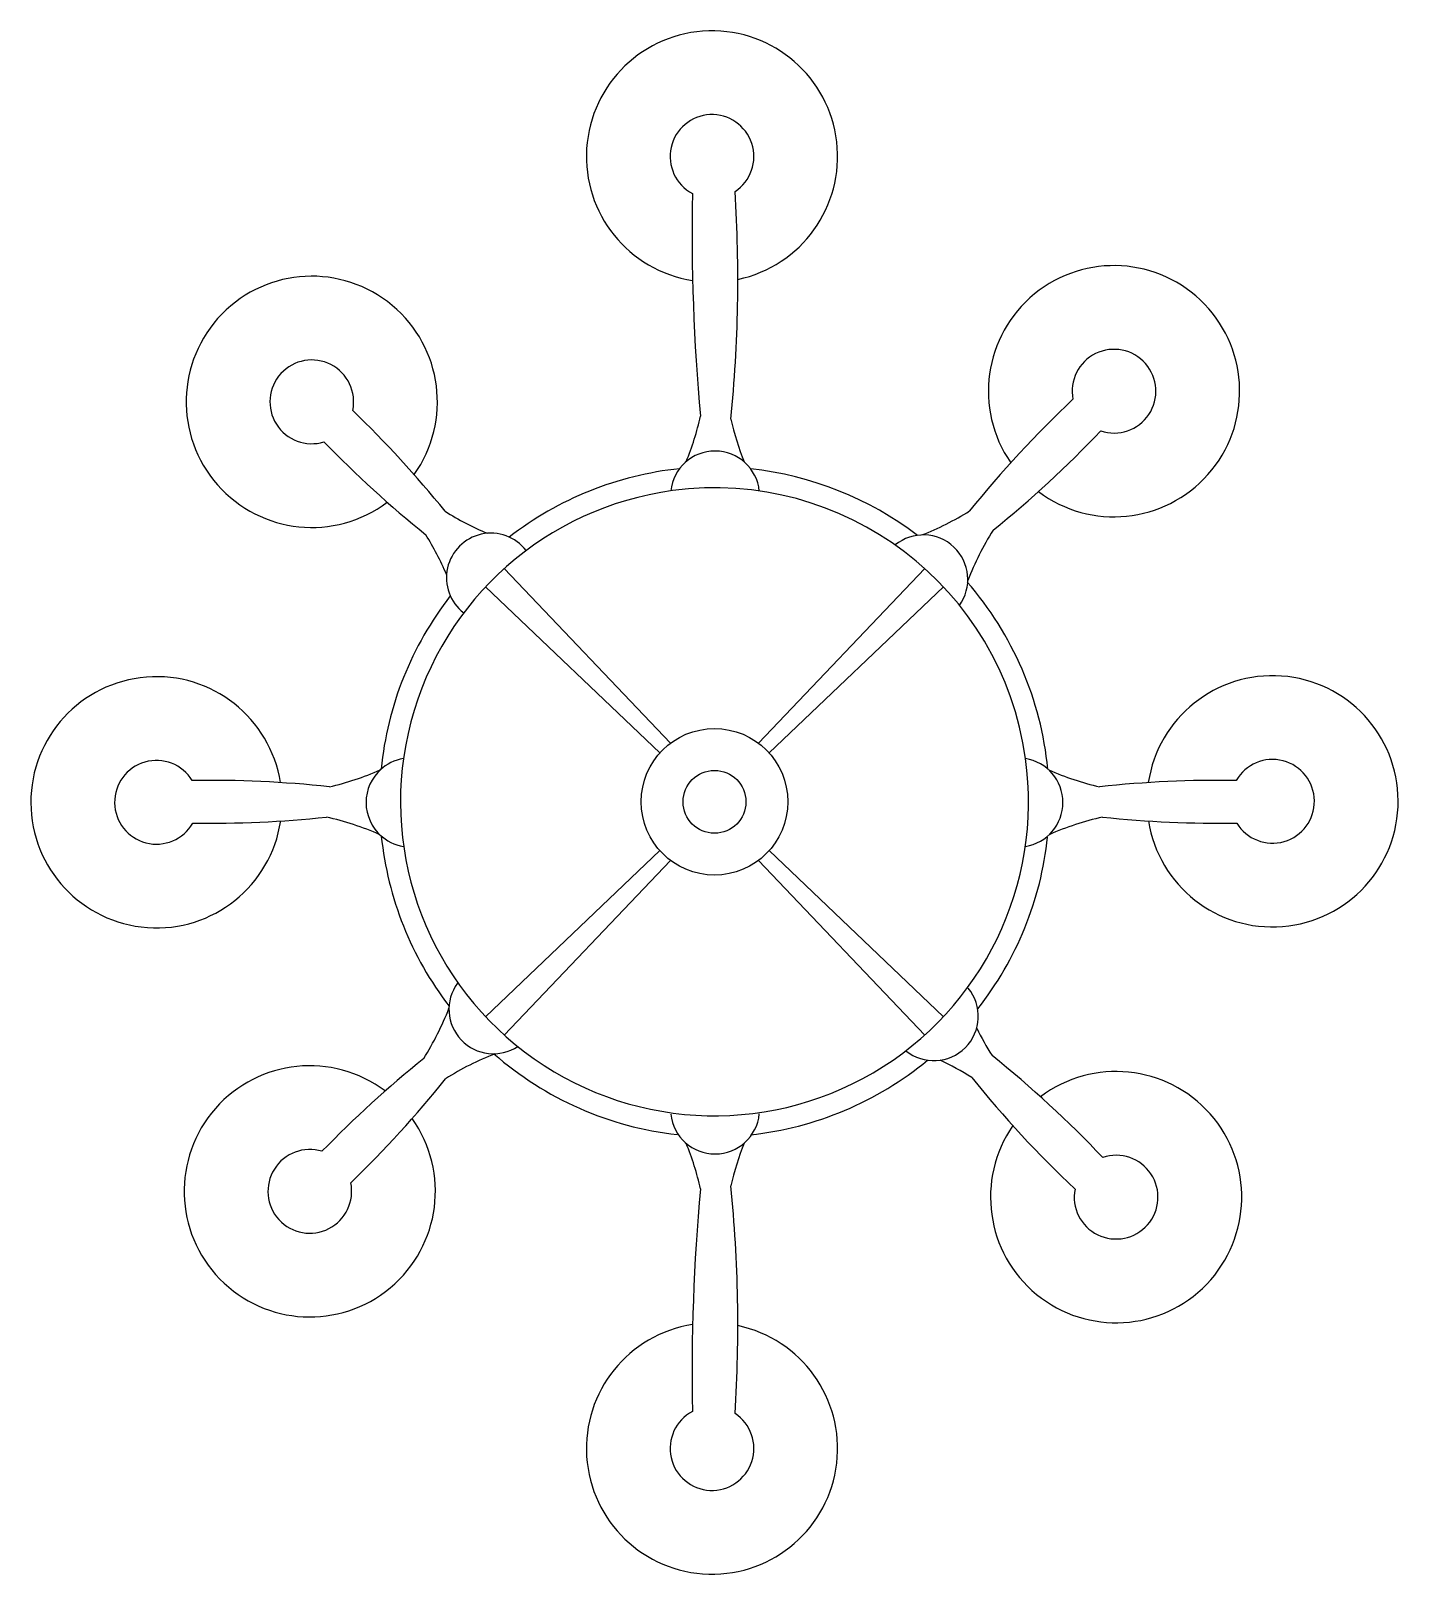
# Model space of a CAD drawing. Header units: millimetres. Extents: x -345 to 345, y -390 to 389.
import ezdxf

# ---------------------------------------------------------------- set-up
doc = ezdxf.new("R2010")
doc.units = ezdxf.units.MM

msp = doc.modelspace()

# ---------------------------------------------------------------- linework, layer by layer
for p, q in [((-106.06, 117.65), (-22.13, 29.6)), ((106.06, 117.65), (22.13, 29.6)), ((-115.5, 108.4), (-27.57, 24.62)), ((115.5, 108.4), (27.57, 24.62)), ((-115.5, -108.4), (-27.57, -24.62)), ((-106.06, -117.65), (-22.13, -29.6)), ((106.06, -117.65), (22.13, -29.6)), ((115.5, -108.4), (27.57, -24.62))]:
    msp.add_line(p, q)
msp.add_circle((0, 0), 36.96)
at = {"color": 1}
msp.add_circle((0, 0), 15.84, dxfattribs=at)
for centre, radius, start, end in [((-1.26, 325.56), 63.36, 281.86803, 261.13097), ((-203.15, 201.78), 63.36, 324.56656, 306.91412), ((201.53, 207.14), 63.36, 233.01541, 214.71311), ((0.28, 154.53), 22.44, 5.75868, 174.03342), ((0, 0), 158.4, 97.6832, 7.91179), ((0, 0), 158.4, 7.91179, 97.6832), ((-112.79, 113.07), 22.44, 37.55099, 232.3071), ((105.35, 112.18), 22.44, 324.1249, 129.26421), ((-281.5, -0.25), 63.36, 9.01362, 351.46056), ((281.5, 0.25), 63.36, 188.99625, 171.44315), ((-153.33, -0.35), 22.44, 131.32887, 228.93476), ((-153.33, -0.35), 22.44, 99.1249, 133.04971), ((153.33, -0.35), 22.44, 279.1249, 80.8751), ((-153.33, -0.35), 22.44, 226.34119, 260.8751), ((-111.5, -104.67), 22.44, 144.1249, 303.13005), ((110.65, -108.16), 22.44, 230.96658, 39.24132), ((-204.16, -196.52), 63.36, 53.08588, 35.43344), ((202.6, -199.45), 63.36, 145.28689, 126.98459), ((0.28, -155.23), 22.44, 185.96658, 354.24132), ((-1.26, -326.27), 63.36, 98.86903, 78.13197)]:
    msp.add_arc(centre, radius, start, end)
for centre, radius, start, end in [((-1.26, 325.56), 21.12, 303.32325, 242.16347), ((993.74, 287.06), 1005.07, 178.86964, 185.28136), ((-684.01, 263.36), 695.78, 354.20295, 3.67148), ((201.53, 207.14), 21.12, 251.4322, 191.01203), ((-203.15, 201.78), 21.12, 348.1265, 286.9398), ((569.87, -208.88), 566.66, 133.36143, 141.12965), ((-572.46, -206.3), 561.33, 38.94808, 45.99307), ((-151.06, 227.24), 147.67, 337.86896, 347.20791), ((151.87, 226.36), 147.47, 193.04319, 201.85911), ((-212.34, 573.53), 561.33, 308.94808, 316.49715), ((209.95, 575.91), 566.66, 224.0985, 231.12965), ((0, 0), 168.96, 95.99185, 127.7933), ((0, 0), 168.96, 52.70882, 83.80024), ((-57.2, 271.51), 147.67, 237.79209, 247.13104), ((50.64, 271.85), 147.47, 291.45719, 301.95681), ((-270.78, 56.68), 147.47, 23.14089, 31.95681), ((265.47, 58.27), 147.67, 147.79209, 158.80667), ((0, 0), 168.96, 5.60365, 41.01634), ((0, 0), 168.96, 142.06478, 174.39635), ((-281.5, -0.25), 21.12, 31.37459, 330.16266), ((-227.55, 151.24), 147.47, 283.04319, 293.54281), ((227.55, 151.24), 147.47, 246.45719, 256.95681), ((281.5, 0.25), 21.12, 211.38176, 150.16964), ((-254.78, -555.84), 566.66, 83.87035, 90.87836), ((254.78, -555.84), 566.66, 89.15095, 96.12965), ((-254.92, 550.51), 561.33, 269.15674, 276.05192), ((-228.43, -151.7), 147.67, 66.19333, 77.20791), ((228.43, -151.7), 147.67, 102.79209, 113.80667), ((254.92, 550.51), 561.33, 263.94808, 270.87285), ((0, 0), 168.96, 185.86728, 217.58964), ((0, 0), 168.96, 321.80553, 353.94661), ((-271.62, -50.76), 147.67, 327.79209, 338.80667), ((264.62, -49.17), 147.47, 206.16437, 212.33101), ((208.94, -570.65), 566.66, 128.87035, 135.9015), ((-56.79, -264.34), 147.47, 111.45719, 122.33101), ((0, 0), 168.96, 228.78997, 263.6131), ((0, 0), 168.96, 276.17994, 309.49823), ((51.04, -264), 147.67, 57.79209, 64.80935), ((-211.28, -565.85), 561.33, 43.50285, 51.25596), ((-573.47, 211.57), 561.33, 314.00693, 321.25596), ((570.93, 216.56), 566.66, 218.87035, 226.63857), ((-204.16, -196.52), 21.12, 73.0602, 11.8735), ((-151.06, -227.95), 147.67, 12.79209, 22.13104), ((151.87, -227.07), 147.47, 158.14089, 166.95681), ((202.6, -199.45), 21.12, 168.98797, 108.5678), ((-684.01, -264.07), 695.78, 356.32852, 5.79705), ((993.74, -287.77), 1005.07, 174.71864, 181.13036), ((-1.26, -326.27), 21.12, 117.83653, 56.67675)]:
    msp.add_arc(centre, radius, start, end, dxfattribs=at)

doc.saveas('drawing.dxf')
